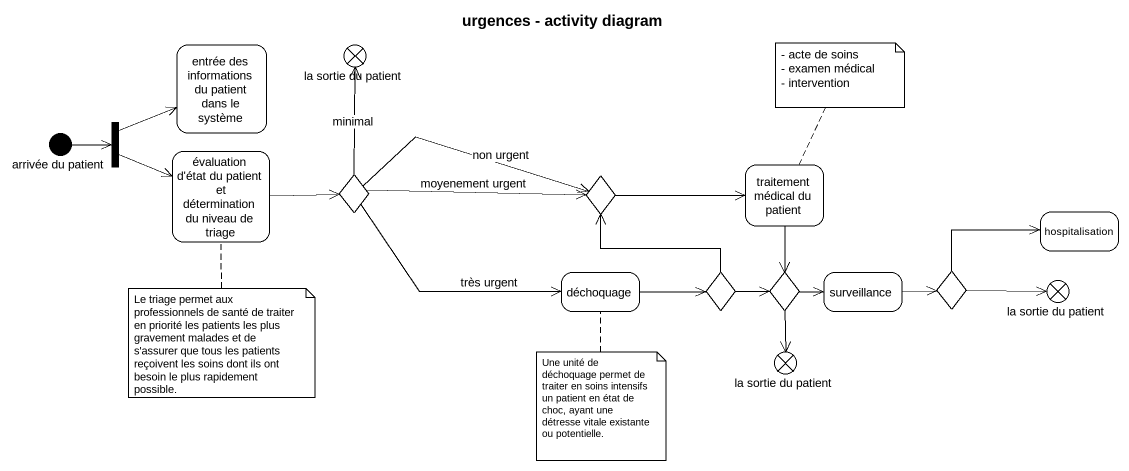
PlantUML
@startuml
title urgences - activity diagram
hide empty description
state "entrée des informations du patient dans le système" as entrée_des_informations_du
state "la sortie du patient" as la_sortie_du_patient <<end>>
state "arrivée du patient" as arrivée_du_patient <<start>>
state fork1 <<fork>>
state "évaluation d'état du patient et détermination du niveau de triage" as évaluation_d_état_du
state choice1 <<choice>>
state choice2 <<choice>>
state "traitement médical du patient" as traitement_médical_du
state hospitalisation
state déchoquage
state choice3 <<choice>>
state choice4 <<choice>>
state surveillance
state choice5 <<choice>>
state "la sortie du patient" as la_sortie_du_patient_2 <<end>>
state "la sortie du patient" as la_sortie_du_patient_3 <<end>>
arrivée_du_patient -right-> fork1
fork1 -right-> entrée_des_informations_du
fork1 -right-> évaluation_d_état_du
évaluation_d_état_du -right-> choice1
choice1 -up-> la_sortie_du_patient : minimal
choice1 -right-> choice2 : moyenement urgent
choice1 -right-> choice2 : non urgent
choice1 -right-> déchoquage : très urgent
choice2 -right-> traitement_médical_du
traitement_médical_du --> choice4
déchoquage -right-> choice3
choice3 -up-> choice2
choice3 -right-> choice4
choice4 -right-> surveillance
choice4 --> la_sortie_du_patient_3
surveillance -right-> choice5
choice5 -right-> hospitalisation
choice5 -right-> la_sortie_du_patient_2
note top of traitement_médical_du
  - acte de soins
  - examen médical
  - intervention
end note
note bottom of évaluation_d_état_du : Le triage permet aux professionnels de santé de traiter en priorité les patients les plus gravement malades et de s'assurer que tous les patients reçoivent les soins dont ils ont besoin le plus rapidement possible.
note bottom of déchoquage : Une unité de déchoquage permet de traiter en soins intensifs un patient en état de choc, ayant une détresse vitale existante ou potentielle.
@enduml
